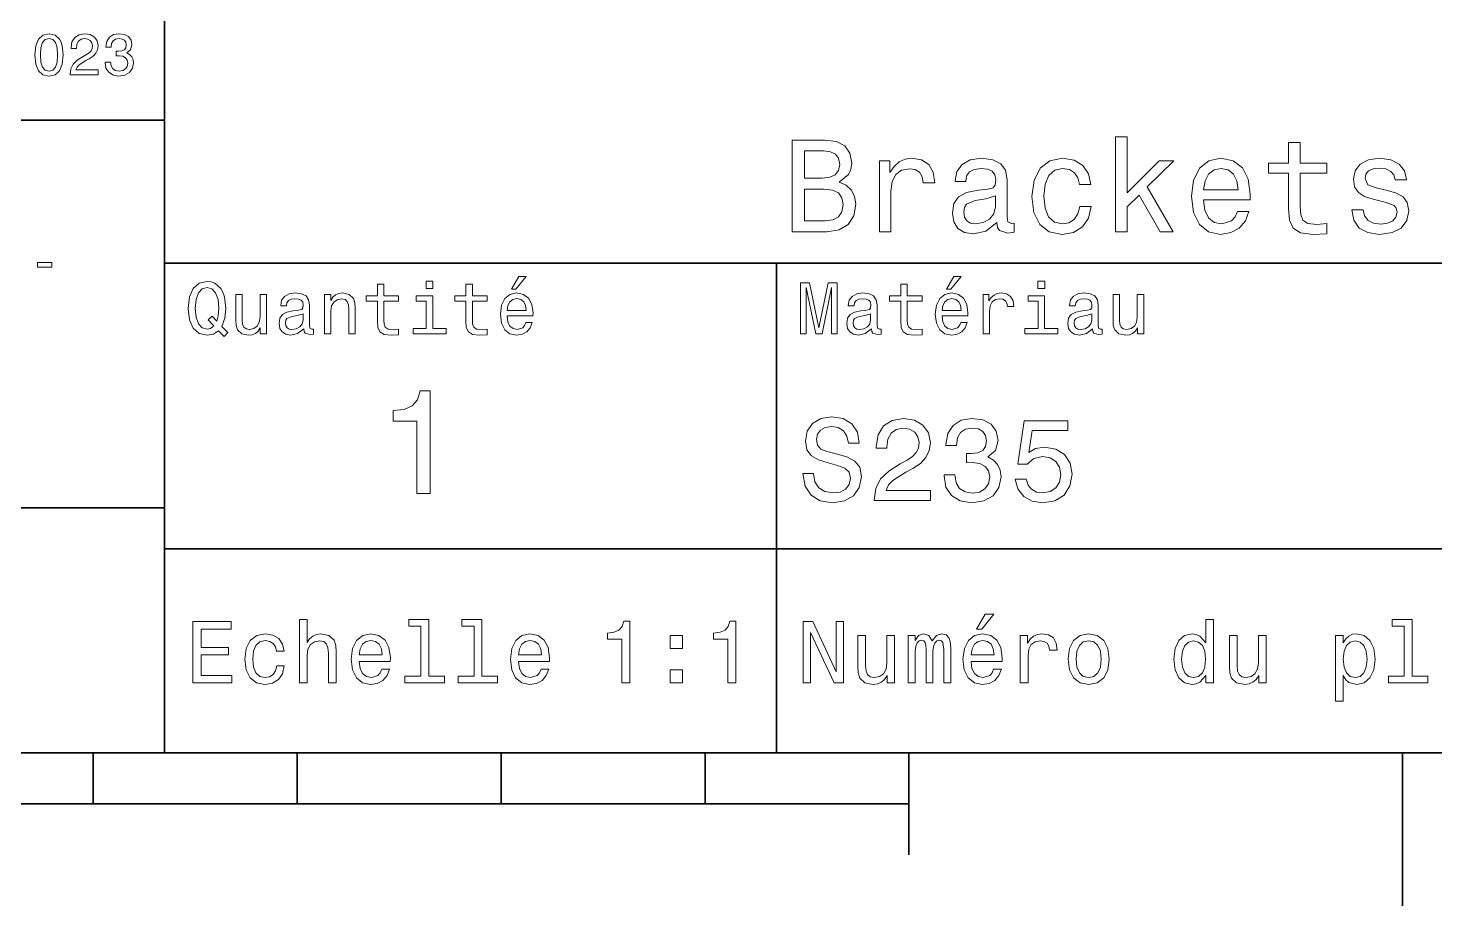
# Model space of a CAD drawing. Extents: x -215 to 297, y 0 to 210.
# Drawn here: x 155.3 to 224.3, y 2.5 to 45.5 of the extents above; entities that cross this region are included whole.
import ezdxf

# ---------------------------------------------------------------- set-up
doc = ezdxf.new("R2010")
doc.units = 0

msp = doc.modelspace()

# ---------------------------------------------------------------- linework, layer by layer
at = {"color": 7, "lineweight": 35}
for p, q in [((162, 10), (162, 70)), ((97, 41), (162, 41)), ((162, 34), (287, 34)), ((97, 22), (162, 22)), ((162, 20), (287, 20)), ((10, 10), (287, 10)), ((97, 10), (287, 10)), ((98.5, 7.5), (198.5, 7.5))]:
    msp.add_line(p, q, dxfattribs=at)
at = {"color": 7, "lineweight": 35, "ltscale": 0.35}
msp.add_line((192, 20), (192, 34), dxfattribs=at)
at = {"color": 7, "lineweight": 35, "ltscale": 0.25}
msp.add_line((192, 10), (192, 20), dxfattribs=at)
at = {"color": 7, "lineweight": 35, "ltscale": 0.0625}
for p, q in [((158.5, 10), (158.5, 7.5)), ((168.5, 10), (168.5, 7.5)), ((178.5, 10), (178.5, 7.5)), ((188.5, 10), (188.5, 7.5))]:
    msp.add_line(p, q, dxfattribs=at)
at = {"color": 7, "lineweight": 35, "ltscale": 0.125}
msp.add_line((198.5, 10), (198.5, 5), dxfattribs=at)
at = {"color": 7, "lineweight": 35, "ltscale": 0.1875}
msp.add_line((222.699997, 10), (222.699997, 2.5), dxfattribs=at)
at = {"color": 7, "lineweight": 13}
for points in [[(155.642654, 44.201729), (155.685883, 43.749279), (155.821335, 43.426514), (156.037476, 43.230549), (156.337173, 43.167149), (156.634003, 43.230549), (156.850143, 43.426514), (156.982712, 43.749279), (157.028824, 44.201729), (156.982712, 44.651299), (156.927963, 44.829971), (156.850143, 44.976948), (156.634003, 45.172913), (156.337173, 45.239193), (156.037476, 45.172913), (155.821335, 44.974064), (155.685883, 44.651299)], [(155.919312, 44.201729), (155.942368, 44.550434), (156.01442, 44.801155), (156.144104, 44.948128), (156.337173, 45), (156.527374, 44.948128), (156.657059, 44.801155), (156.729111, 44.550434), (156.752167, 44.201729), (156.729111, 43.850143), (156.657059, 43.599426), (156.527374, 43.45245), (156.337173, 43.403458), (156.144104, 43.45245), (156.01442, 43.599426), (155.942368, 43.850143)], [(157.368881, 43.224785), (158.743515, 43.224785), (158.743515, 43.472622), (157.657059, 43.472622), (157.71759, 43.60807), (157.821335, 43.720463), (158.14122, 43.925072), (158.311249, 44.011528), (158.50145, 44.135448), (158.636887, 44.279541), (158.714706, 44.44957), (158.743515, 44.642651), (158.694534, 44.884727), (158.559082, 45.074928), (158.351593, 45.195965), (158.083572, 45.239193), (157.806915, 45.190201), (157.596542, 45.054756), (157.461105, 44.838619), (157.414993, 44.553314), (157.414993, 44.51297), (157.677231, 44.51297), (157.677231, 44.536022), (157.703171, 44.731991), (157.780991, 44.876083), (157.904907, 44.9683), (158.069168, 45), (158.236313, 44.971184), (158.360229, 44.899136), (158.440918, 44.786743), (158.469742, 44.645535), (158.44957, 44.51297), (158.394821, 44.400578), (158.302597, 44.302593), (158.175797, 44.216141), (158.005768, 44.12392), (157.723343, 43.945248), (157.524506, 43.755043), (157.406342, 43.524498), (157.368881, 43.233429)], [(159.080688, 43.853027), (159.080688, 43.832855), (159.126801, 43.556198), (159.262253, 43.348705), (159.47551, 43.216141), (159.757935, 43.167149), (160.057648, 43.216141), (160.282425, 43.342941), (160.426514, 43.54467), (160.478394, 43.804035), (160.455338, 43.974064), (160.391937, 44.112392), (160.288193, 44.219021), (160.149857, 44.296829), (160.337173, 44.45245), (160.403458, 44.700291), (160.360229, 44.925072), (160.236313, 45.0951), (160.034592, 45.201729), (159.757935, 45.239193), (159.498566, 45.193085), (159.299713, 45.066284), (159.170029, 44.864555), (159.126801, 44.596542), (159.126801, 44.57637), (159.383286, 44.57637), (159.406342, 44.760807), (159.481277, 44.893372), (159.60231, 44.974064), (159.772339, 45.002884), (159.922195, 44.979828), (160.031708, 44.919308), (160.097992, 44.821327), (160.123917, 44.688763), (160.097992, 44.54755), (160.028824, 44.45245), (159.907776, 44.394814), (159.743515, 44.377522), (159.631134, 44.380405), (159.631134, 44.15274), (159.772339, 44.158501), (159.953888, 44.132565), (160.08934, 44.0634), (160.170029, 43.951008), (160.198853, 43.804035), (160.167145, 43.63689), (160.083572, 43.51297), (159.951019, 43.435158), (159.775223, 43.409222), (159.593658, 43.438042), (159.46109, 43.524498), (159.377533, 43.662827), (159.345825, 43.853027)], [(195.082855, 37.961815), (195.536743, 38.337894), (195.653458, 38.590778), (195.692368, 38.902016), (195.608063, 39.388329), (195.355179, 39.738472), (194.946686, 39.95245), (194.376083, 40.030258), (192.77449, 40.030258), (192.77449, 35.530258), (194.466858, 35.530258), (195.069885, 35.621037), (195.517288, 35.886887), (195.796112, 36.308357), (195.893372, 36.87896), (195.835007, 37.261528), (195.679398, 37.57925), (195.426514, 37.812679)], [(208.62175, 35.530258), (209.192368, 35.530258), (209.192368, 36.755764), (209.78891, 37.332851), (210.8134, 35.530258), (211.455322, 35.530258), (210.177948, 37.728386), (211.487747, 39.012245), (210.768005, 39.012245), (209.192368, 37.443081), (209.192368, 40.185879), (208.62175, 40.185879)], [(194.252884, 38.162823), (193.371033, 38.162823), (193.371033, 39.492073), (194.304749, 39.492073), (194.654892, 39.453171), (194.901291, 39.336452), (195.05043, 39.135445), (195.10231, 38.837173), (195.043945, 38.538902), (194.888321, 38.331409), (194.622482, 38.201729)], [(217.115997, 38.409222), (217.115997, 36.664986), (217.154892, 36.100864), (217.336456, 35.711815), (217.69957, 35.484871), (218.315552, 35.407059), (218.989914, 35.43948), (218.989914, 35.932274), (218.497116, 35.893372), (218.049713, 35.945244), (217.809799, 36.107349), (217.706055, 36.379681), (217.6866, 36.762245), (217.6866, 38.409222), (218.989914, 38.409222), (218.989914, 38.895531), (217.6866, 38.895531), (217.6866, 39.913544), (217.115997, 39.913544), (217.115997, 38.895531), (216.130402, 38.895531), (216.130402, 38.409222)], [(197.047546, 35.530258), (197.618149, 35.530258), (197.618149, 37.520893), (197.676514, 38.000721), (197.851578, 38.344379), (198.136887, 38.551872), (198.519455, 38.623199), (198.804749, 38.577808), (199.018723, 38.448124), (199.148407, 38.227665), (199.193802, 37.929394), (199.770889, 37.929394), (199.693085, 38.454609), (199.479111, 38.830692), (199.122482, 39.057636), (198.636169, 39.135445), (198.305466, 39.083572), (198.020172, 38.953888), (197.767288, 38.733429), (197.566284, 38.435158), (197.566284, 39.012245), (197.047546, 39.012245)], [(202.805481, 35.98415), (202.805481, 35.964695), (202.837891, 35.744236), (202.93515, 35.588615), (203.343658, 35.465416), (203.661377, 35.517288), (203.661377, 35.958214), (203.525208, 35.938759), (203.343658, 36.023052), (203.311234, 36.282421), (203.311234, 38.085014), (203.233429, 38.545387), (203.006485, 38.869595), (202.610947, 39.064121), (202.053314, 39.135445), (201.508636, 39.057636), (201.106628, 38.837173), (200.853745, 38.493515), (200.769455, 38.039623), (200.769455, 38.000721), (201.281693, 38.000721), (201.327087, 38.273052), (201.469742, 38.467579), (201.703171, 38.584293), (202.033859, 38.629681), (202.351578, 38.59726), (202.578522, 38.5), (202.714691, 38.331409), (202.760086, 38.09798), (202.734146, 37.825645), (202.630402, 37.68948), (202.371033, 37.624638), (201.88472, 37.572765), (201.327087, 37.456051), (200.931549, 37.248558), (200.69812, 36.924351), (200.626801, 36.444523), (200.691635, 36.016571), (200.892654, 35.698845), (201.216858, 35.497837), (201.664261, 35.426514), (202.267288, 35.562679)], [(206.858063, 37.858067), (207.42218, 37.858067), (207.305481, 38.376801), (207.026657, 38.785301), (206.592224, 39.038185), (206.028091, 39.135445), (205.405609, 39.005764), (204.932281, 38.642651), (204.634003, 38.052593), (204.530258, 37.261528), (204.627518, 36.476944), (204.919312, 35.893372), (205.379684, 35.530258), (206.008636, 35.407059), (206.566284, 35.504322), (207.000717, 35.776657), (207.298996, 36.204609), (207.428665, 36.775215), (206.884003, 36.775215), (206.786743, 36.412102), (206.605179, 36.139767), (206.345825, 35.97118), (206.028091, 35.919308), (205.632568, 36.003601), (205.34726, 36.262966), (205.17218, 36.684437), (205.113831, 37.280979), (205.17218, 37.864552), (205.353745, 38.286022), (205.645538, 38.545387), (206.028091, 38.636166), (206.365265, 38.577808), (206.618149, 38.428673), (206.786743, 38.182274)], [(212.946686, 37.105907), (215.229111, 37.105907), (215.235596, 37.371758), (215.131836, 38.117435), (214.846542, 38.675072), (214.392654, 39.012245), (213.789627, 39.135445), (213.19957, 39.005764), (212.745682, 38.642651), (212.453888, 38.052593), (212.350143, 37.274494), (212.447403, 36.476944), (212.739197, 35.893372), (213.1866, 35.530258), (213.770172, 35.407059), (214.27594, 35.491352), (214.690918, 35.711815), (214.995682, 36.061958), (215.170746, 36.528816), (214.606628, 36.528816), (214.489914, 36.269451), (214.32132, 36.074928), (213.841492, 35.919308), (213.471893, 35.990631), (213.193085, 36.217579), (213.01152, 36.587173), (212.946686, 37.086452)], [(212.946686, 37.585735), (213.018005, 38.033138), (213.193085, 38.363831), (213.458939, 38.564842), (213.809082, 38.636166), (214.15274, 38.564842), (214.418579, 38.363831), (214.580688, 38.033138), (214.639053, 37.585735)], [(221.959656, 37.559795), (221.408493, 37.68948), (221, 37.838615), (220.863831, 38.143372), (220.90274, 38.357346), (221.03891, 38.512966), (221.259369, 38.610229), (221.577087, 38.649136), (221.881836, 38.610229), (222.12175, 38.493515), (222.277374, 38.318443), (222.342224, 38.085014), (222.899857, 38.085014), (222.899857, 38.09798), (222.802597, 38.519451), (222.536743, 38.850143), (222.12175, 39.057636), (221.577087, 39.135445), (221.02594, 39.057636), (220.623917, 38.843658), (220.371033, 38.525936), (220.293228, 38.123917), (220.351578, 37.734871), (220.533142, 37.462536), (220.831406, 37.268009), (221.265854, 37.131844), (221.901291, 36.976223), (222.290344, 36.814121), (222.394089, 36.684437), (222.432999, 36.489914), (222.374634, 36.25), (222.219025, 36.068443), (221.966141, 35.951729), (221.628967, 35.912823), (221.272339, 35.951729), (221.01297, 36.087894), (220.837891, 36.308357), (220.766571, 36.61311), (220.215408, 36.61311), (220.306198, 36.094379), (220.572037, 35.7183), (220.993515, 35.491352), (221.577087, 35.407059), (222.1866, 35.491352), (222.634003, 35.7183), (222.906342, 36.081409), (223.003601, 36.554752), (222.932281, 36.963257), (222.731262, 37.242073), (222.400574, 37.42363)], [(194.395523, 36.068443), (193.371033, 36.068443), (193.371033, 37.618156), (194.337173, 37.618156), (194.745682, 37.572765), (195.03746, 37.4366), (195.21254, 37.203171), (195.270889, 36.865993), (195.21254, 36.509365), (195.05043, 36.262966), (194.778091, 36.113831)], [(202.740631, 36.749279), (202.662827, 36.412102), (202.455322, 36.152737), (202.144089, 35.98415), (201.76152, 35.925793), (201.515121, 35.958214), (201.340057, 36.061958), (201.229828, 36.243515), (201.197403, 36.496395), (201.223343, 36.723343), (201.327087, 36.885445), (201.742065, 37.067001), (202.267288, 37.14481), (202.740631, 37.30043)], [(155.76947, 33.795387), (156.466873, 33.795387), (156.466873, 34.023052), (155.76947, 34.023052)], [(175.161377, 33.117435), (174.82637, 33.117435), (174.82637, 32.757202), (175.161377, 32.757202)], [(179.015854, 32.728386), (179.228394, 32.728386), (179.729111, 33.340778), (179.376083, 33.340778)], [(200.341492, 32.728386), (200.554031, 32.728386), (201.054749, 33.340778), (200.701736, 33.340778)], [(205.161377, 33.117435), (204.82637, 33.117435), (204.82637, 32.757202), (205.161377, 32.757202)], [(164.642654, 30.685879), (164.916428, 30.401297), (165.107346, 30.592218), (164.811966, 30.894812), (164.963257, 31.305475), (165.010086, 31.780979), (164.941635, 32.339336), (164.862396, 32.56628), (164.757919, 32.753601), (164.46254, 33.009365), (164.282425, 33.074207), (164.08429, 33.099422), (163.702454, 33.009365), (163.41066, 32.757202), (163.223343, 32.342937), (163.158508, 31.780979), (163.223343, 31.219019), (163.407059, 30.804754), (163.698853, 30.54899), (164.08429, 30.462536), (164.39769, 30.520172)], [(164.41571, 30.916426), (164.260803, 30.801151), (164.08429, 30.765129), (163.850143, 30.829971), (163.666428, 31.024494), (163.543945, 31.341497), (163.504318, 31.780979), (163.543945, 32.216858), (163.662827, 32.537464), (163.846542, 32.731987), (164.08429, 32.80043), (164.318451, 32.731987), (164.502167, 32.533859), (164.621033, 32.213257), (164.664261, 31.780979), (164.631851, 31.40634), (164.5634, 31.150576), (164.329254, 31.395533), (164.13472, 31.211815)], [(166.998566, 32.465416), (166.681549, 32.465416), (166.681549, 31.348703), (166.645538, 31.089336), (166.541061, 30.902016), (166.378967, 30.786743), (166.166428, 30.750719), (165.997116, 30.779539), (165.889053, 30.865993), (165.827805, 31.013687), (165.8134, 31.222622), (165.8134, 32.465416), (165.496399, 32.465416), (165.496399, 31.193804), (165.507202, 30.93804), (165.575653, 30.725504), (165.784576, 30.530979), (166.119598, 30.462536), (166.299713, 30.487751), (166.454605, 30.552593), (166.587891, 30.664265), (166.695969, 30.826368), (166.695969, 30.530979), (166.998566, 30.530979)], [(168.824921, 30.78314), (168.824921, 30.772333), (168.842941, 30.649855), (168.896973, 30.5634), (169.123917, 30.494957), (169.30043, 30.523775), (169.30043, 30.768732), (169.224777, 30.757925), (169.123917, 30.804754), (169.105911, 30.948847), (169.105911, 31.950287), (169.062683, 32.206051), (168.9366, 32.386166), (168.716858, 32.494236), (168.407059, 32.533859), (168.104462, 32.490635), (167.881119, 32.368156), (167.740631, 32.177231), (167.693802, 31.925072), (167.693802, 31.903458), (167.978394, 31.903458), (168.003601, 32.054756), (168.082855, 32.162823), (168.21254, 32.227665), (168.396255, 32.25288), (168.572769, 32.234871), (168.698853, 32.180836), (168.77449, 32.087173), (168.799713, 31.957493), (168.785309, 31.806194), (168.727661, 31.730547), (168.583572, 31.694523), (168.3134, 31.665705), (168.003601, 31.600864), (167.783859, 31.48559), (167.654175, 31.305475), (167.614548, 31.038904), (167.650574, 30.801151), (167.762253, 30.62464), (167.942368, 30.512968), (168.190918, 30.473343), (168.52594, 30.54899)], [(169.844376, 30.530979), (170.161377, 30.530979), (170.161377, 31.647694), (170.193802, 31.903458), (170.298279, 32.090778), (170.460373, 32.206051), (170.676514, 32.249279), (170.849426, 32.213257), (170.957489, 32.115993), (171.011536, 31.95389), (171.029541, 31.737751), (171.029541, 30.530979), (171.346542, 30.530979), (171.346542, 31.802593), (171.332138, 32.058357), (171.267288, 32.270893), (171.054749, 32.465416), (170.723343, 32.533859), (170.539627, 32.508644), (170.38472, 32.440201), (170.251434, 32.324928), (170.146973, 32.170029), (170.146973, 32.465416), (169.844376, 32.465416)], [(172.438034, 32.130402), (172.438034, 31.161383), (172.459656, 30.847982), (172.560516, 30.631844), (172.762253, 30.505762), (173.104462, 30.462536), (173.479111, 30.480547), (173.479111, 30.754322), (173.205338, 30.732708), (172.956772, 30.761526), (172.823486, 30.851583), (172.765854, 31.002882), (172.755035, 31.215418), (172.755035, 32.130402), (173.479111, 32.130402), (173.479111, 32.400574), (172.755035, 32.400574), (172.755035, 32.966137), (172.438034, 32.966137), (172.438034, 32.400574), (171.890488, 32.400574), (171.890488, 32.130402)], [(176.775223, 32.130402), (176.775223, 31.161383), (176.796829, 30.847982), (176.89769, 30.631844), (177.099426, 30.505762), (177.44165, 30.462536), (177.816284, 30.480547), (177.816284, 30.754322), (177.542511, 30.732708), (177.293945, 30.761526), (177.16066, 30.851583), (177.103027, 31.002882), (177.092224, 31.215418), (177.092224, 32.130402), (177.816284, 32.130402), (177.816284, 32.400574), (177.092224, 32.400574), (177.092224, 32.966137), (176.775223, 32.966137), (176.775223, 32.400574), (176.227661, 32.400574), (176.227661, 32.130402)], [(178.796112, 31.40634), (180.064117, 31.40634), (180.067719, 31.554033), (180.010086, 31.9683), (179.851593, 32.278099), (179.599426, 32.465416), (179.264404, 32.533859), (178.9366, 32.461815), (178.684433, 32.260086), (178.522339, 31.932276), (178.464691, 31.5), (178.518738, 31.056915), (178.680832, 30.732708), (178.929398, 30.530979), (179.253601, 30.462536), (179.534576, 30.509365), (179.765137, 30.631844), (179.934433, 30.826368), (180.031708, 31.085733), (179.718292, 31.085733), (179.653458, 30.941643), (179.559799, 30.833572), (179.293228, 30.747118), (179.087891, 30.786743), (178.932999, 30.912823), (178.832138, 31.118155), (178.796112, 31.395533)], [(193.183716, 30.530979), (193.46109, 30.530979), (193.46109, 32.80043), (193.929398, 30.530979), (194.239197, 30.530979), (194.703888, 32.80043), (194.703888, 30.530979), (194.984863, 30.530979), (194.984863, 33.030979), (194.545395, 33.030979), (194.08429, 30.826368), (193.626801, 33.030979), (193.183716, 33.030979)], [(196.656342, 30.78314), (196.656342, 30.772333), (196.674347, 30.649855), (196.728394, 30.5634), (196.955338, 30.494957), (197.131851, 30.523775), (197.131851, 30.768732), (197.056198, 30.757925), (196.955338, 30.804754), (196.937317, 30.948847), (196.937317, 31.950287), (196.894089, 32.206051), (196.768005, 32.386166), (196.548264, 32.494236), (196.23848, 32.533859), (195.935883, 32.490635), (195.71254, 32.368156), (195.572052, 32.177231), (195.525223, 31.925072), (195.525223, 31.903458), (195.809799, 31.903458), (195.835022, 32.054756), (195.914261, 32.162823), (196.043945, 32.227665), (196.227661, 32.25288), (196.404175, 32.234871), (196.530258, 32.180836), (196.605911, 32.087173), (196.631119, 31.957493), (196.616714, 31.806194), (196.559082, 31.730547), (196.414978, 31.694523), (196.144806, 31.665705), (195.835022, 31.600864), (195.61528, 31.48559), (195.485596, 31.305475), (195.445969, 31.038904), (195.481995, 30.801151), (195.593658, 30.62464), (195.773773, 30.512968), (196.022339, 30.473343), (196.357346, 30.54899)], [(198.100861, 32.130402), (198.100861, 31.161383), (198.122482, 30.847982), (198.223343, 30.631844), (198.425079, 30.505762), (198.767288, 30.462536), (199.141937, 30.480547), (199.141937, 30.754322), (198.868149, 30.732708), (198.619598, 30.761526), (198.486313, 30.851583), (198.42868, 31.002882), (198.417862, 31.215418), (198.417862, 32.130402), (199.141937, 32.130402), (199.141937, 32.400574), (198.417862, 32.400574), (198.417862, 32.966137), (198.100861, 32.966137), (198.100861, 32.400574), (197.553314, 32.400574), (197.553314, 32.130402)], [(200.121765, 31.40634), (201.389771, 31.40634), (201.393372, 31.554033), (201.335739, 31.9683), (201.177231, 32.278099), (200.925079, 32.465416), (200.590057, 32.533859), (200.262253, 32.461815), (200.010086, 32.260086), (199.847977, 31.932276), (199.790344, 31.5), (199.844376, 31.056915), (200.006485, 30.732708), (200.255051, 30.530979), (200.579254, 30.462536), (200.860229, 30.509365), (201.090775, 30.631844), (201.260086, 30.826368), (201.357346, 31.085733), (201.043945, 31.085733), (200.979111, 30.941643), (200.885452, 30.833572), (200.618881, 30.747118), (200.413544, 30.786743), (200.258652, 30.912823), (200.157776, 31.118155), (200.121765, 31.395533)], [(202.131851, 30.530979), (202.448853, 30.530979), (202.448853, 31.636887), (202.481262, 31.903458), (202.578537, 32.094379), (202.73703, 32.209652), (202.94957, 32.249279), (203.108063, 32.224064), (203.226944, 32.152016), (203.298996, 32.029537), (203.324203, 31.863832), (203.644806, 31.863832), (203.601593, 32.155621), (203.482712, 32.364552), (203.284576, 32.490635), (203.014404, 32.533859), (202.830688, 32.505043), (202.672195, 32.432995), (202.531708, 32.310516), (202.420029, 32.144814), (202.420029, 32.465416), (202.131851, 32.465416)], [(207.499283, 30.78314), (207.499283, 30.772333), (207.517288, 30.649855), (207.57132, 30.5634), (207.798264, 30.494957), (207.974777, 30.523775), (207.974777, 30.768732), (207.899139, 30.757925), (207.798264, 30.804754), (207.780258, 30.948847), (207.780258, 31.950287), (207.73703, 32.206051), (207.610947, 32.386166), (207.391205, 32.494236), (207.081406, 32.533859), (206.778824, 32.490635), (206.555481, 32.368156), (206.414978, 32.177231), (206.368149, 31.925072), (206.368149, 31.903458), (206.65274, 31.903458), (206.677948, 32.054756), (206.757202, 32.162823), (206.886887, 32.227665), (207.070602, 32.25288), (207.247116, 32.234871), (207.373199, 32.180836), (207.448853, 32.087173), (207.47406, 31.957493), (207.459656, 31.806194), (207.402023, 31.730547), (207.257919, 31.694523), (206.987747, 31.665705), (206.677948, 31.600864), (206.458206, 31.48559), (206.328537, 31.305475), (206.28891, 31.038904), (206.324921, 30.801151), (206.4366, 30.62464), (206.616714, 30.512968), (206.86528, 30.473343), (207.200287, 30.54899)], [(210.010086, 32.465416), (209.693085, 32.465416), (209.693085, 31.348703), (209.657059, 31.089336), (209.552597, 30.902016), (209.390488, 30.786743), (209.177948, 30.750719), (209.008636, 30.779539), (208.900574, 30.865993), (208.83934, 31.013687), (208.824921, 31.222622), (208.824921, 32.465416), (208.507919, 32.465416), (208.507919, 31.193804), (208.518738, 30.93804), (208.587173, 30.725504), (208.796112, 30.530979), (209.131119, 30.462536), (209.311234, 30.487751), (209.466141, 30.552593), (209.599426, 30.664265), (209.707489, 30.826368), (209.707489, 30.530979), (210.010086, 30.530979)], [(175.150574, 30.79755), (175.150574, 32.400574), (174.336456, 32.400574), (174.336456, 32.130402), (174.833572, 32.130402), (174.833572, 30.79755), (174.185165, 30.79755), (174.185165, 30.530979), (175.806198, 30.530979), (175.806198, 30.79755)], [(178.796112, 31.672911), (178.835739, 31.921469), (178.932999, 32.105186), (179.080688, 32.216858), (179.275208, 32.256485), (179.466141, 32.216858), (179.613831, 32.105186), (179.703888, 31.921469), (179.736313, 31.672911)], [(200.121765, 31.672911), (200.161377, 31.921469), (200.258652, 32.105186), (200.406342, 32.216858), (200.600861, 32.256485), (200.791794, 32.216858), (200.939484, 32.105186), (201.029541, 31.921469), (201.061966, 31.672911)], [(205.150574, 30.79755), (205.150574, 32.400574), (204.336456, 32.400574), (204.336456, 32.130402), (204.833572, 32.130402), (204.833572, 30.79755), (204.185165, 30.79755), (204.185165, 30.530979), (205.806198, 30.530979), (205.806198, 30.79755)], [(168.78891, 31.208212), (168.745682, 31.020893), (168.630402, 30.876801), (168.457489, 30.78314), (168.244965, 30.750719), (168.108063, 30.768732), (168.010803, 30.826368), (167.94957, 30.927233), (167.931549, 31.067722), (167.945969, 31.193804), (168.003601, 31.283861), (168.234146, 31.384726), (168.52594, 31.427954), (168.78891, 31.514408)], [(196.620316, 31.208212), (196.577087, 31.020893), (196.461823, 30.876801), (196.28891, 30.78314), (196.07637, 30.750719), (195.939484, 30.768732), (195.842224, 30.826368), (195.780975, 30.927233), (195.76297, 31.067722), (195.777374, 31.193804), (195.835022, 31.283861), (196.065567, 31.384726), (196.357346, 31.427954), (196.620316, 31.514408)], [(207.463257, 31.208212), (207.420029, 31.020893), (207.304749, 30.876801), (207.131851, 30.78314), (206.919312, 30.750719), (206.782425, 30.768732), (206.68515, 30.826368), (206.623917, 30.927233), (206.605911, 31.067722), (206.620316, 31.193804), (206.677948, 31.283861), (206.908508, 31.384726), (207.200287, 31.427954), (207.463257, 31.514408)], [(174.370316, 22.700289), (175.025925, 22.700289), (175.025925, 27.736313), (174.536011, 27.736313), (174.406326, 27.296831), (174.146973, 27.001442), (173.750717, 26.828531), (173.203171, 26.770893), (173.203171, 26.259367), (174.370316, 26.259367)], [(193.824203, 23.680117), (193.299713, 23.680117), (193.414978, 23.069164), (193.703171, 22.619596), (194.146973, 22.348703), (194.746399, 22.250721), (195.340057, 22.342941), (195.783859, 22.596542), (196.066284, 22.994238), (196.170029, 23.518732), (196.083572, 23.991356), (195.841492, 24.296831), (195.44957, 24.49856), (194.925079, 24.648417), (194.47551, 24.757925), (194.181549, 24.884727), (194.014404, 25.069164), (193.96254, 25.357349), (194.014404, 25.616714), (194.164261, 25.812681), (194.394806, 25.945246), (194.711823, 25.991356), (195.034576, 25.933718), (195.288177, 25.778099), (195.455338, 25.518732), (195.536026, 25.167149), (196.060516, 25.167149), (196.060516, 25.178675), (195.968292, 25.720463), (195.697403, 26.12392), (195.270889, 26.377522), (194.694519, 26.463978), (194.175797, 26.377522), (193.772339, 26.135448), (193.51297, 25.760807), (193.420746, 25.276657), (193.495682, 24.844381), (193.714691, 24.550434), (194.060516, 24.354467), (194.533142, 24.204613), (195, 24.072046), (195.351578, 23.945246), (195.564835, 23.760807), (195.639771, 23.461096), (195.570602, 23.155621), (195.391937, 22.925074), (195.121033, 22.780981), (194.769455, 22.734871), (194.377518, 22.798271), (194.077805, 22.98271), (193.887604, 23.282421)], [(196.798264, 22.360231), (199.547546, 22.360231), (199.547546, 22.855909), (197.374634, 22.855909), (197.495682, 23.126802), (197.703171, 23.351585), (198.342941, 23.760807), (198.682999, 23.933718), (199.0634, 24.181557), (199.33429, 24.469742), (199.489914, 24.809799), (199.547546, 25.195967), (199.44957, 25.680117), (199.17868, 26.06052), (198.763687, 26.302595), (198.227661, 26.38905), (197.674347, 26.291067), (197.253601, 26.020174), (196.982712, 25.587896), (196.890488, 25.017292), (196.890488, 24.9366), (197.414978, 24.9366), (197.414978, 24.98271), (197.466858, 25.374641), (197.622482, 25.662825), (197.870316, 25.847263), (198.198853, 25.910664), (198.533142, 25.853027), (198.780975, 25.708935), (198.942368, 25.48415), (199, 25.201729), (198.959656, 24.9366), (198.850143, 24.711817), (198.66571, 24.51585), (198.412109, 24.342941), (198.072052, 24.158503), (197.507202, 23.801153), (197.109512, 23.42075), (196.873199, 22.959656), (196.798264, 22.377522)], [(200.221909, 23.616716), (200.221909, 23.57637), (200.314117, 23.023056), (200.585022, 22.60807), (201.01152, 22.342941), (201.57637, 22.244957), (202.175797, 22.342941), (202.625366, 22.596542), (202.913544, 23), (203.017288, 23.518732), (202.971176, 23.858791), (202.844376, 24.135448), (202.636887, 24.348703), (202.360229, 24.504324), (202.734863, 24.815563), (202.867432, 25.311239), (202.780975, 25.760807), (202.533142, 26.100864), (202.129684, 26.314121), (201.57637, 26.38905), (201.057632, 26.296831), (200.659943, 26.043228), (200.400574, 25.639771), (200.314117, 25.103746), (200.314117, 25.063402), (200.827087, 25.063402), (200.873199, 25.432278), (201.023056, 25.697407), (201.265137, 25.858791), (201.605194, 25.916428), (201.904892, 25.870317), (202.123917, 25.749281), (202.256485, 25.553314), (202.30835, 25.288185), (202.256485, 25.005764), (202.118149, 24.815563), (201.876083, 24.700289), (201.547546, 24.665707), (201.322769, 24.671471), (201.322769, 24.216139), (201.605194, 24.227667), (201.968292, 24.175793), (202.239197, 24.037464), (202.400574, 23.812681), (202.458206, 23.518732), (202.394806, 23.184439), (202.227661, 22.9366), (201.96254, 22.780981), (201.610947, 22.729107), (201.247833, 22.786745), (200.982712, 22.959656), (200.815567, 23.236313), (200.752167, 23.616716)], [(203.714691, 23.40346), (203.841492, 22.930836), (204.123917, 22.56196), (204.53891, 22.331413), (205.069168, 22.244957), (205.651291, 22.348703), (206.106628, 22.631124), (206.394806, 23.080692), (206.504318, 23.657061), (206.406342, 24.193085), (206.129684, 24.613834), (205.697403, 24.884727), (205.138336, 24.98271), (204.706055, 24.913546), (204.371765, 24.723343), (204.533142, 25.801153), (206.285309, 25.801153), (206.285309, 26.273777), (204.146973, 26.273777), (203.829971, 24.152739), (204.291061, 24.152739), (204.625366, 24.423632), (205.05188, 24.521614), (205.420746, 24.458214), (205.703171, 24.273777), (205.881851, 23.991356), (205.945251, 23.628242), (205.881851, 23.265131), (205.697403, 22.98271), (205.414978, 22.804035), (205.05188, 22.740635), (204.746399, 22.780981), (204.510086, 22.913546), (204.337173, 23.121038), (204.250717, 23.40346)], [(201.809799, 16.065563), (202.06485, 16.065563), (202.66571, 16.800432), (202.242081, 16.800432)], [(163.393372, 13.428675), (165.295395, 13.428675), (165.295395, 13.791787), (163.791061, 13.791787), (163.791061, 14.807637), (165.131119, 14.807637), (165.131119, 15.166427), (163.791061, 15.166427), (163.791061, 16.065563), (165.260803, 16.065563), (165.260803, 16.428675), (163.393372, 16.428675)], [(168.610947, 13.428675), (168.991348, 13.428675), (168.991348, 14.768732), (169.030258, 15.075649), (169.155624, 15.300432), (169.350143, 15.438761), (169.609512, 15.490635), (169.817001, 15.447407), (169.946686, 15.330692), (170.011536, 15.136168), (170.033142, 14.876801), (170.033142, 13.428675), (170.413544, 13.428675), (170.413544, 14.954612), (170.396255, 15.261528), (170.318451, 15.516571), (170.0634, 15.75), (169.66571, 15.832133), (169.44957, 15.801874), (169.263687, 15.719741), (169.108063, 15.590058), (168.991348, 15.412825), (168.991348, 16.532421), (168.610947, 16.532421)], [(174.572052, 16.212536), (174.572052, 13.748559), (173.789627, 13.748559), (173.789627, 13.428675), (175.730545, 13.428675), (175.730545, 13.748559), (174.952454, 13.748559), (174.952454, 16.532421), (173.97551, 16.532421), (173.97551, 16.212536)], [(177.174347, 16.212536), (177.174347, 13.748559), (176.391937, 13.748559), (176.391937, 13.428675), (178.332855, 13.428675), (178.332855, 13.748559), (177.554749, 13.748559), (177.554749, 16.532421), (176.577805, 16.532421), (176.577805, 16.212536)], [(184.416412, 13.428675), (184.809784, 13.428675), (184.809784, 16.450289), (184.515839, 16.450289), (184.438034, 16.1866), (184.28241, 16.009367), (184.044662, 15.905621), (183.716125, 15.871038), (183.716125, 15.564121), (184.416412, 15.564121)], [(189.621033, 13.428675), (190.014404, 13.428675), (190.014404, 16.450289), (189.720459, 16.450289), (189.642639, 16.1866), (189.48703, 16.009367), (189.249268, 15.905621), (188.920746, 15.871038), (188.920746, 15.564121), (189.621033, 15.564121)], [(193.315567, 13.428675), (193.674347, 13.428675), (193.674347, 15.888329), (194.824203, 13.428675), (195.286743, 13.428675), (195.286743, 16.428675), (194.92363, 16.428675), (194.92363, 13.969021), (193.786743, 16.428675), (193.315567, 16.428675)], [(213.048996, 13.787464), (213.048996, 13.428675), (213.429398, 13.428675), (213.429398, 16.532421), (213.053314, 16.532421), (213.053314, 15.395534), (212.763687, 15.724064), (212.586456, 15.801874), (212.383286, 15.832133), (212.015854, 15.745678), (211.730545, 15.503603), (211.544662, 15.114553), (211.479828, 14.591499), (211.544662, 14.068444), (211.730545, 13.675073), (212.015854, 13.428675), (212.383286, 13.346542), (212.586456, 13.376801), (212.768005, 13.454611)], [(222.788193, 16.212536), (222.788193, 13.748559), (222.005768, 13.748559), (222.005768, 13.428675), (223.946686, 13.428675), (223.946686, 13.748559), (223.168594, 13.748559), (223.168594, 16.532421), (222.19165, 16.532421), (222.19165, 16.212536)], [(167.48703, 14.980548), (167.863113, 14.980548), (167.785309, 15.326369), (167.599426, 15.598703), (167.309799, 15.767292), (166.933716, 15.832133), (166.518738, 15.745678), (166.203171, 15.503603), (166.004318, 15.110231), (165.935165, 14.582853), (166, 14.059798), (166.194519, 13.67075), (166.501434, 13.428675), (166.920746, 13.346542), (167.292511, 13.411384), (167.582138, 13.592939), (167.780975, 13.878242), (167.867432, 14.258646), (167.504318, 14.258646), (167.439484, 14.016571), (167.318451, 13.835014), (167.145538, 13.722623), (166.933716, 13.688041), (166.670029, 13.744237), (166.479828, 13.917148), (166.363113, 14.198127), (166.324203, 14.595821), (166.363113, 14.984871), (166.484146, 15.26585), (166.67868, 15.438761), (166.933716, 15.49928), (167.158508, 15.460375), (167.327087, 15.360951), (167.439484, 15.196686)], [(171.546112, 14.479107), (173.067719, 14.479107), (173.072052, 14.656341), (173.002884, 15.153459), (172.812683, 15.525217), (172.510086, 15.75), (172.108063, 15.832133), (171.714691, 15.745678), (171.412109, 15.503603), (171.217575, 15.110231), (171.148422, 14.591499), (171.213257, 14.059798), (171.407776, 13.67075), (171.706055, 13.428675), (172.095108, 13.346542), (172.432281, 13.402739), (172.708939, 13.549712), (172.912109, 13.783141), (173.028824, 14.09438), (172.65274, 14.09438), (172.574936, 13.92147), (172.46254, 13.791787), (172.142654, 13.688041), (171.896255, 13.735591), (171.710373, 13.886888), (171.58934, 14.133286), (171.546112, 14.466139)], [(171.546112, 14.798992), (171.593658, 15.097262), (171.710373, 15.317724), (171.887604, 15.45173), (172.121033, 15.49928), (172.350143, 15.45173), (172.527374, 15.317724), (172.635452, 15.097262), (172.674347, 14.798992)], [(179.353027, 14.479107), (180.874634, 14.479107), (180.878967, 14.656341), (180.809799, 15.153459), (180.619598, 15.525217), (180.317001, 15.75), (179.914978, 15.832133), (179.521606, 15.745678), (179.219025, 15.503603), (179.02449, 15.110231), (178.955338, 14.591499), (179.020172, 14.059798), (179.214691, 13.67075), (179.51297, 13.428675), (179.902023, 13.346542), (180.239197, 13.402739), (180.515854, 13.549712), (180.719025, 13.783141), (180.835739, 14.09438), (180.459656, 14.09438), (180.381851, 13.92147), (180.269455, 13.791787), (179.94957, 13.688041), (179.703171, 13.735591), (179.517288, 13.886888), (179.396255, 14.133286), (179.353027, 14.466139)], [(179.353027, 14.798992), (179.400574, 15.097262), (179.517288, 15.317724), (179.694519, 15.45173), (179.927948, 15.49928), (180.157059, 15.45173), (180.33429, 15.317724), (180.442368, 15.097262), (180.481262, 14.798992)], [(186.798264, 15.105908), (187.394806, 15.105908), (187.394806, 15.75), (186.798264, 15.75)], [(197.798279, 15.75), (197.417862, 15.75), (197.417862, 14.409943), (197.374634, 14.098703), (197.249283, 13.873919), (197.054749, 13.735591), (196.799713, 13.692364), (196.596542, 13.726946), (196.466858, 13.830692), (196.393372, 14.007925), (196.376083, 14.258646), (196.376083, 15.75), (195.995682, 15.75), (195.995682, 14.224064), (196.008652, 13.917148), (196.090775, 13.662104), (196.341492, 13.428675), (196.743515, 13.346542), (196.959656, 13.376801), (197.145538, 13.454611), (197.305481, 13.588617), (197.435165, 13.783141), (197.435165, 13.428675), (197.798279, 13.428675)], [(198.459656, 13.428675), (198.809799, 13.428675), (198.809799, 14.980548), (198.831406, 15.213978), (198.896255, 15.382565), (198.995682, 15.481989), (199.125366, 15.520894), (199.229111, 15.486312), (199.298279, 15.399857), (199.332855, 15.252882), (199.345825, 15.058358), (199.345825, 13.428675), (199.674347, 13.428675), (199.674347, 14.980548), (199.695969, 15.209655), (199.760803, 15.378242), (199.864548, 15.481989), (199.994232, 15.520894), (200.097977, 15.486312), (200.167145, 15.399857), (200.210373, 15.058358), (200.210373, 13.428675), (200.560516, 13.428675), (200.560516, 15.032421), (200.53891, 15.365274), (200.469742, 15.620317), (200.331406, 15.775937), (200.106628, 15.832133), (199.842941, 15.745678), (199.639771, 15.494957), (199.479828, 15.741355), (199.211823, 15.832133), (198.965424, 15.745678), (198.796829, 15.503603), (198.796829, 15.75), (198.459656, 15.75)], [(201.546112, 14.479107), (203.067719, 14.479107), (203.072052, 14.656341), (203.002884, 15.153459), (202.812683, 15.525217), (202.510086, 15.75), (202.108063, 15.832133), (201.714691, 15.745678), (201.412109, 15.503603), (201.217575, 15.110231), (201.148422, 14.591499), (201.213257, 14.059798), (201.407776, 13.67075), (201.706055, 13.428675), (202.095108, 13.346542), (202.432281, 13.402739), (202.708939, 13.549712), (202.912109, 13.783141), (203.028824, 14.09438), (202.65274, 14.09438), (202.574936, 13.92147), (202.46254, 13.791787), (202.142654, 13.688041), (201.896255, 13.735591), (201.710373, 13.886888), (201.58934, 14.133286), (201.546112, 14.466139)], [(201.546112, 14.798992), (201.593658, 15.097262), (201.710373, 15.317724), (201.887604, 15.45173), (202.121033, 15.49928), (202.350143, 15.45173), (202.527374, 15.317724), (202.635452, 15.097262), (202.674347, 14.798992)], [(203.958221, 13.428675), (204.338623, 13.428675), (204.338623, 14.755764), (204.377518, 15.075649), (204.494232, 15.304755), (204.684433, 15.443084), (204.939484, 15.490635), (205.129684, 15.460375), (205.272339, 15.373919), (205.358795, 15.226946), (205.389053, 15.028098), (205.773773, 15.028098), (205.721909, 15.378242), (205.579254, 15.628963), (205.341492, 15.78026), (205.017288, 15.832133), (204.796829, 15.797551), (204.606628, 15.711096), (204.438034, 15.564121), (204.304031, 15.365274), (204.304031, 15.75), (203.958221, 15.75)], [(206.305481, 14.587176), (206.374634, 14.059798), (206.573486, 13.67075), (206.889053, 13.428675), (207.312683, 13.346542), (207.731995, 13.428675), (208.047546, 13.666427), (208.246399, 14.055476), (208.319885, 14.587176), (208.246399, 15.114553), (208.047546, 15.507925), (207.731995, 15.745678), (207.312683, 15.832133), (206.889053, 15.745678), (206.573486, 15.503603), (206.374634, 15.114553)], [(206.694519, 14.591499), (206.733429, 14.980548), (206.854462, 15.261528), (207.048996, 15.434439), (207.312683, 15.494957), (207.572052, 15.434439), (207.766571, 15.26585), (207.887604, 14.980548), (207.930832, 14.591499), (207.887604, 14.198127), (207.766571, 13.912825), (207.572052, 13.739914), (207.312683, 13.683718), (207.048996, 13.739914), (206.854462, 13.912825), (206.733429, 14.198127)], [(212.44812, 15.490635), (212.698853, 15.430116), (212.889053, 15.261528), (213.001434, 14.980548), (213.044678, 14.591499), (213.001434, 14.198127), (212.889053, 13.917148), (212.698853, 13.744237), (212.44812, 13.688041), (212.210373, 13.744237), (212.028824, 13.917148), (211.907776, 14.20245), (211.868881, 14.591499), (211.907776, 14.976225), (212.028824, 15.257205), (212.210373, 15.430116)], [(216.014404, 15.75), (215.634003, 15.75), (215.634003, 14.409943), (215.590775, 14.098703), (215.465424, 13.873919), (215.270889, 13.735591), (215.015854, 13.692364), (214.812683, 13.726946), (214.682999, 13.830692), (214.609512, 14.007925), (214.592224, 14.258646), (214.592224, 15.75), (214.211823, 15.75), (214.211823, 14.224064), (214.224792, 13.917148), (214.306915, 13.662104), (214.557632, 13.428675), (214.959656, 13.346542), (215.175797, 13.376801), (215.361679, 13.454611), (215.521622, 13.588617), (215.651306, 13.783141), (215.651306, 13.428675), (216.014404, 13.428675)], [(219.788193, 15.391211), (219.788193, 15.75), (219.407776, 15.75), (219.407776, 12.529539), (219.788193, 12.529539), (219.788193, 13.783141), (219.922195, 13.579971), (220.073486, 13.445966), (220.453888, 13.346542), (220.817001, 13.428675), (221.10231, 13.675073), (221.288193, 14.064121), (221.357346, 14.591499), (221.288193, 15.114553), (221.10231, 15.503603), (220.817001, 15.745678), (220.453888, 15.832133), (220.246399, 15.806196), (220.069168, 15.724064), (219.917877, 15.585735)], [(220.389053, 13.688041), (220.134003, 13.744237), (219.948135, 13.917148), (219.831421, 14.198127), (219.792511, 14.591499), (219.831421, 14.980548), (219.948135, 15.261528), (220.134003, 15.430116), (220.389053, 15.490635), (220.622482, 15.430116), (220.808365, 15.257205), (220.925079, 14.976225), (220.968307, 14.591499), (220.925079, 14.20245), (220.808365, 13.917148), (220.622482, 13.744237)], [(186.798264, 13.428675), (187.394806, 13.428675), (187.394806, 14.072767), (186.798264, 14.072767)]]:
    msp.add_lwpolyline(points, close=True, dxfattribs=at)

doc.saveas('drawing.dxf')
